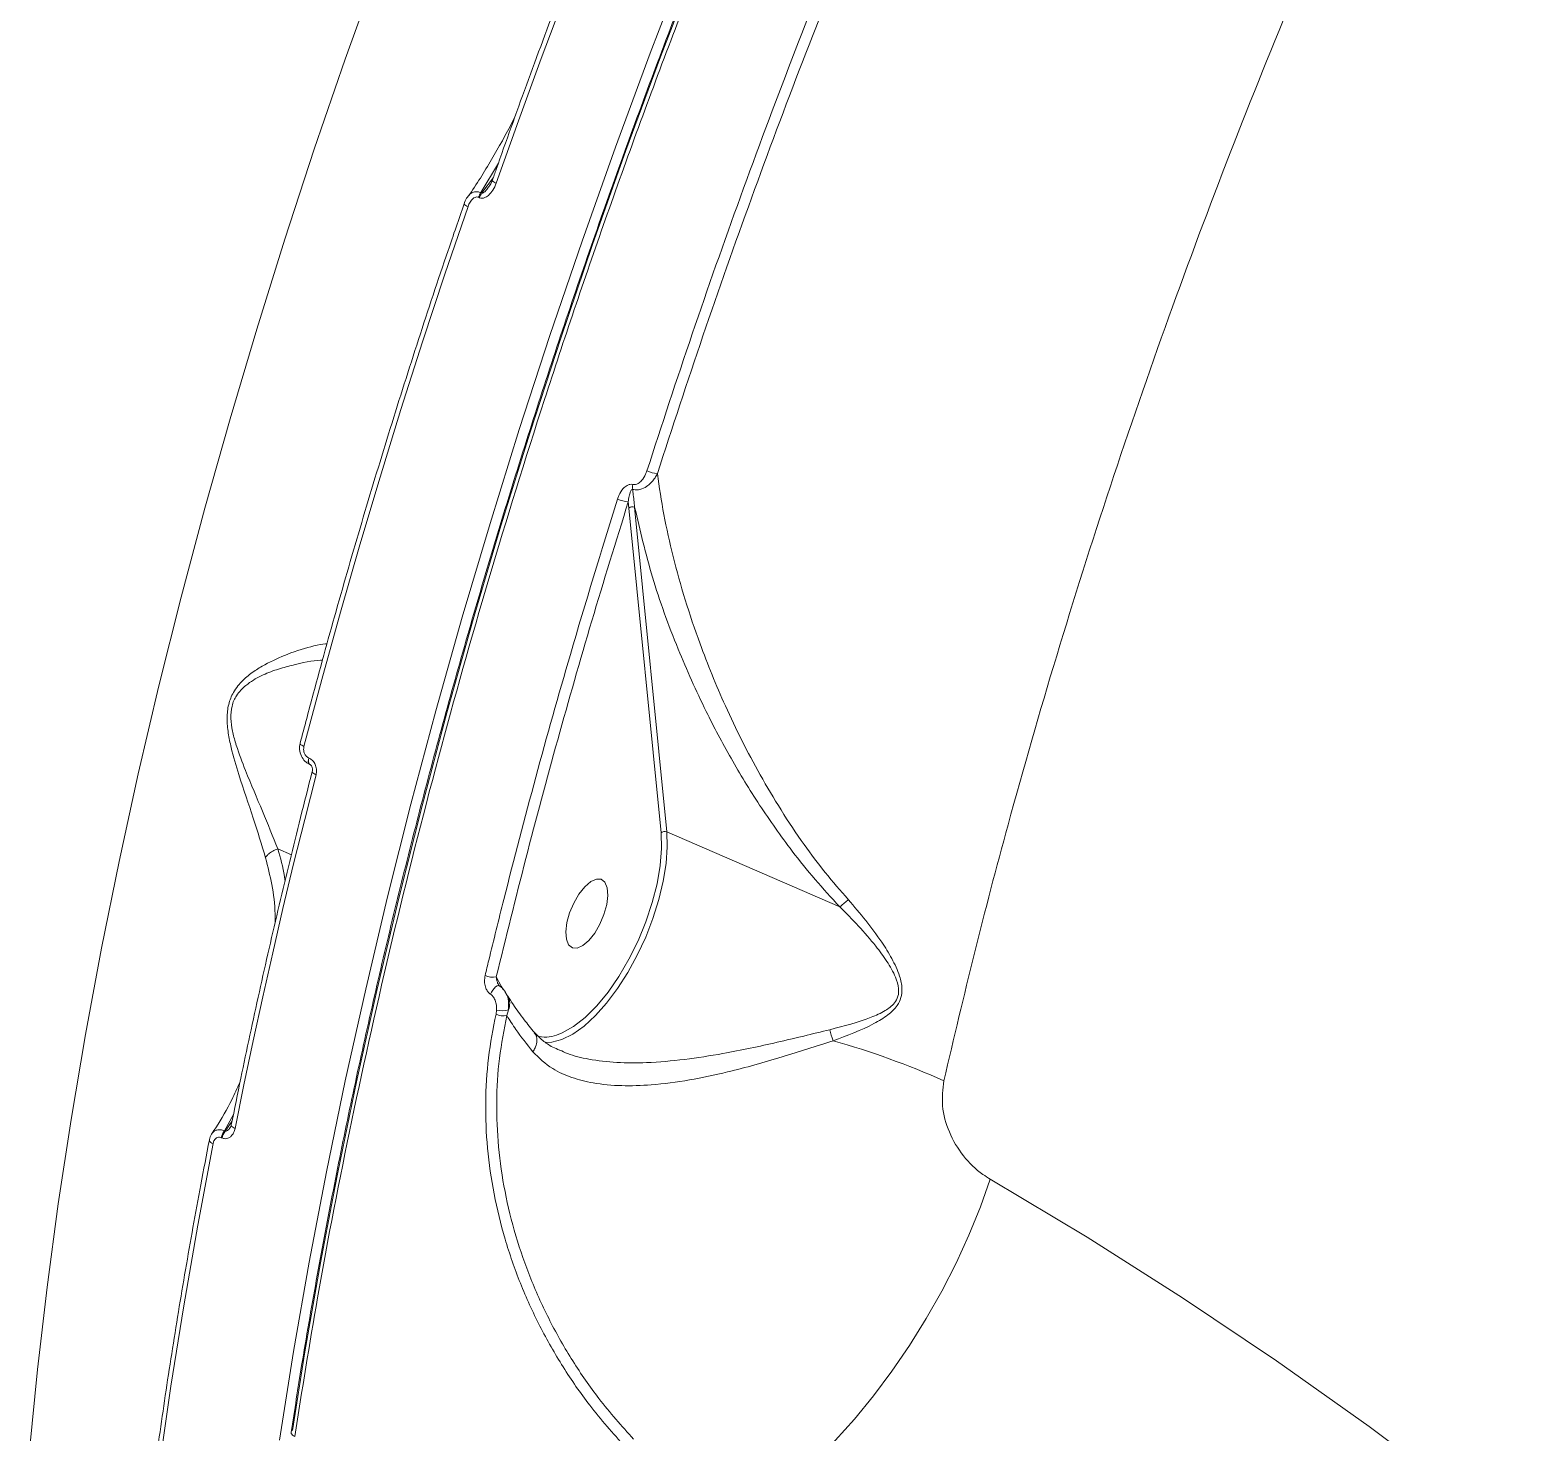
# Model space of a CAD drawing. Header units: millimetres. Extents: x -7151 to 6134, y -5040 to 5562.
# Drawn here: x -692.3 to -513.2, y 2219.5 to 2389.2 of the extents above; entities that cross this region are included whole.
import ezdxf

# ---------------------------------------------------------------- set-up
doc = ezdxf.new("R2010")
doc.units = ezdxf.units.MM
doc.layers.add('DIKOM_ОБЪЕКТ', color=7, linetype='Continuous')

msp = doc.modelspace()

# ---------------------------------------------------------------- linework, layer by layer
at = {"layer": 'DIKOM_ОБЪЕКТ', "color": 7, "linetype": 'Continuous', "lineweight": 15}
for p, q in [((-635.647, 2373.055), (-637.758, 2369.477)), ((-637.658, 2369.433), (-636.264, 2371.313)), ((-637.953, 2368.865), (-638.053, 2368.908)), ((-637.758, 2369.477), (-637.658, 2369.433)), ((-619.873, 2331.31), (-619.95, 2332.094)), ((-615.992, 2292.026), (-619.873, 2331.31)), ((-619.18, 2331.438), (-615.299, 2292.154)), ((-658.577, 2301.101), (-658.55, 2301.089)), ((-658.463, 2300.327), (-658.436, 2300.316)), ((-594.392, 2283.099), (-615.299, 2292.154)), ((-662.312, 2290.09), (-660.668, 2289.378)), ((-635.903, 2274.614), (-635.302, 2273.502)), ((-635.302, 2273.502), (-635.085, 2273.1)), ((-634.579, 2272.345), (-634.68, 2272.505)), ((-634.525, 2272.3), (-634.561, 2272.359)), ((-635.937, 2270.111), (-635.868, 2270.597)), ((-634.447, 2270.62), (-634.633, 2269.927)), ((-667.68, 2257.982), (-668.782, 2256.001)), ((-668.697, 2255.964), (-667.858, 2257.107)), ((-669.062, 2255.131), (-669.147, 2255.168)), ((-668.782, 2256.001), (-668.697, 2255.964))]:
    msp.add_line(p, q, dxfattribs=at)
at = {"layer": 'DIKOM_ОБЪЕКТ', "color": 7, "linetype": 'Continuous', "lineweight": 15, "flags": 128}
for points in [[(-573.956, 2481.422), (-577.251, 2474.871), (-582.577, 2464.002), (-587.776, 2453.043), (-592.843, 2442.002), (-597.772, 2430.888), (-602.561, 2419.711), (-607.205, 2408.48), (-611.701, 2397.206), (-616.044, 2385.896), (-620.23, 2374.561), (-624.258, 2363.211), (-628.122, 2351.854), (-631.819, 2340.501), (-635.347, 2329.16), (-638.703, 2317.843), (-641.883, 2306.557), (-644.886, 2295.313), (-647.708, 2284.12), (-650.347, 2272.988), (-652.802, 2261.925), (-655.069, 2250.942), (-655.675, 2247.851)], [(-612.596, 2430.563), (-615.742, 2423.132), (-618.824, 2415.679), (-621.841, 2408.205), (-624.792, 2400.714), (-627.675, 2393.208), (-630.491, 2385.69), (-633.236, 2378.164), (-635.912, 2370.631)], [(-662.103, 2218.588), (-660.404, 2229.304), (-658.513, 2240.128), (-656.43, 2251.049), (-654.157, 2262.058), (-651.697, 2273.147), (-649.051, 2284.306), (-646.223, 2295.526), (-643.213, 2306.797), (-640.025, 2318.109), (-636.661, 2329.454), (-633.125, 2340.821), (-629.418, 2352.202), (-625.545, 2363.586), (-621.508, 2374.963), (-617.311, 2386.325), (-612.958, 2397.661)], [(-692.321, 2217.32), (-691.364, 2227.129), (-690.21, 2237.078), (-688.858, 2247.156), (-687.311, 2257.355), (-685.569, 2267.665), (-683.635, 2278.076), (-681.509, 2288.579), (-679.195, 2299.164), (-676.694, 2309.821), (-674.009, 2320.54), (-671.142, 2331.312), (-668.095, 2342.125), (-664.872, 2352.971), (-661.476, 2363.838), (-657.909, 2374.718), (-654.175, 2385.599), (-650.278, 2396.472)], [(-639.326, 2367.807), (-642.114, 2359.613), (-644.817, 2351.42), (-647.432, 2343.232), (-649.958, 2335.053), (-652.395, 2326.885), (-654.742, 2318.732), (-656.997, 2310.598), (-659.159, 2302.487)], [(-659.616, 2302.882), (-659.616, 2302.833), (-659.584, 2302.768), (-659.52, 2302.699), (-659.426, 2302.628), (-659.304, 2302.556), (-659.159, 2302.487)], [(-658.463, 2300.327), (-658.469, 2300.33), (-658.552, 2300.402), (-658.607, 2300.524), (-658.63, 2300.687), (-658.62, 2300.883), (-658.577, 2301.101)], [(-658.433, 2300.314), (-658.442, 2300.319), (-658.525, 2300.391), (-658.58, 2300.512), (-658.603, 2300.675), (-658.592, 2300.872), (-658.55, 2301.089)], [(-657.697, 2299.066), (-659.071, 2293.663), (-660.403, 2288.273), (-661.692, 2282.898), (-662.939, 2277.537), (-664.142, 2272.193), (-665.303, 2266.866), (-666.42, 2261.557), (-667.493, 2256.268)], [(-658.153, 2299.464), (-658.155, 2299.429), (-658.13, 2299.362), (-658.069, 2299.29), (-657.974, 2299.214), (-657.848, 2299.139), (-657.697, 2299.066)], [(-615.299, 2292.154), (-615.239, 2290.33), (-615.381, 2288.328), (-615.722, 2286.19), (-616.254, 2283.963), (-616.966, 2281.696), (-617.843, 2279.438), (-618.866, 2277.237), (-620.012, 2275.142), (-621.256, 2273.198), (-622.572, 2271.447), (-623.93, 2269.926), (-625.303, 2268.67), (-626.658, 2267.705), (-627.969, 2267.052), (-629.205, 2266.725), (-630.008, 2266.694)], [(-628.612, 2267.568), (-627.93, 2267.831), (-626.572, 2268.599), (-625.175, 2269.697), (-623.773, 2271.099), (-622.399, 2272.771), (-621.088, 2274.673), (-619.87, 2276.758), (-618.776, 2278.977), (-617.831, 2281.275), (-617.058, 2283.597), (-616.476, 2285.888), (-616.099, 2288.091), (-615.937, 2290.154), (-615.992, 2292.026)], [(-626.714, 2278.13), (-626.124, 2278.102), (-625.44, 2278.413), (-624.717, 2279.037), (-624.015, 2279.923), (-623.389, 2280.999), (-622.892, 2282.179), (-622.562, 2283.366), (-622.427, 2284.466), (-622.497, 2285.388), (-622.767, 2286.057), (-623.216, 2286.42), (-623.806, 2286.448), (-624.49, 2286.137), (-625.212, 2285.513), (-625.915, 2284.628), (-626.54, 2283.551), (-627.038, 2282.371), (-627.368, 2281.184), (-627.503, 2280.084), (-627.433, 2279.163), (-627.163, 2278.493), (-626.714, 2278.13)], [(-636.618, 2272.529), (-636.498, 2272.773), (-636.344, 2273.012), (-636.17, 2273.227), (-635.99, 2273.4), (-635.817, 2273.517), (-635.667, 2273.569), (-635.574, 2273.562)], [(-635.574, 2273.562), (-635.551, 2273.552), (-635.537, 2273.543)], [(-667.938, 2256.713), (-667.941, 2256.676), (-667.919, 2256.594), (-667.861, 2256.509), (-667.768, 2256.424), (-667.644, 2256.343), (-667.493, 2256.268)], [(-670.145, 2254.446), (-671.999, 2244.588), (-673.697, 2234.81), (-675.238, 2225.121), (-676.62, 2215.525), (-677.842, 2206.03), (-678.903, 2196.642), (-679.804, 2187.369), (-680.542, 2178.215)], [(-670.59, 2254.894), (-670.591, 2254.839), (-670.563, 2254.758), (-670.502, 2254.676), (-670.41, 2254.595), (-670.289, 2254.517), (-670.145, 2254.446)], [(-576.197, 2250.15), (-577.388, 2246.791), (-578.77, 2243.395), (-580.333, 2239.991), (-582.062, 2236.612), (-583.941, 2233.288), (-585.952, 2230.049), (-588.079, 2226.925), (-590.3, 2223.944), (-592.596, 2221.134), (-594.946, 2218.52), (-597.329, 2216.126), (-599.722, 2213.974), (-602.105, 2212.083), (-604.455, 2210.471), (-606.75, 2209.153)], [(-576.197, 2250.15), (-564.478, 2243.129), (-552.934, 2235.801), (-541.571, 2228.168), (-530.396, 2220.236), (-519.413, 2212.008), (-508.631, 2203.49), (-498.054, 2194.686), (-487.688, 2185.601), (-477.539, 2176.24), (-467.612, 2166.607), (-457.914, 2156.709), (-448.449, 2146.55), (-439.222, 2136.137), (-430.239, 2125.474)], [(-655.675, 2247.851), (-657.146, 2240.047), (-659.034, 2229.249), (-660.548, 2219.751)], [(-660.277, 2219.043), (-660.427, 2219.119), (-660.551, 2219.204), (-660.643, 2219.296), (-660.699, 2219.39), (-660.719, 2219.484), (-660.715, 2219.526)]]:
    msp.add_lwpolyline(points, dxfattribs=at)
at = {"layer": 'DIKOM_ОБЪЕКТ', "color": 7, "linetype": 'Continuous', "lineweight": 15}
for centre, radius, start, end in [((-635.726, 2371.457), 0.847, 217.70732, 257.29181), ((-639.131, 2368.635), 0.85, 217.27049, 256.74757), ((-635.995, 2368.199), 2.177, 144.07106, 160.98613), ((-635.895, 2368.156), 2.177, 144.07106, 160.98613), ((-616.132, 2339.276), 3.801, 245.59603, 265.39352), ((-617.877, 2333.864), 1.568, 168.38494, 190.47872), ((-619.821, 2335.51), 3.418, 245.08536, 267.84438), ((-619.429, 2330.846), 0.642, 67.19908, 133.74009), ((-615.548, 2291.563), 0.642, 67.17846, 133.79885), ((-636.299, 2276.807), 2.229, 244.59654, 280.23667), ((-636.185, 2271.381), 1.898, 336.33776, 28.94408), ((-634.974, 2272.234), 2.332, 245.59999, 278.38926), ((-635.203, 2273.403), 2.884, 256.65655, 285.18906), ((-587.596, 2269.882), 8.153, 191.68084, 201.45775), ((-629.954, 2271.328), 3.992, 254.28944, 289.64412), ((-623.123, 2168.931), 101.875, 66.06722, 74.0823), ((-667.019, 2254.732), 2.173, 144.26596, 168.41332), ((-666.937, 2254.697), 2.169, 144.24288, 168.43641)]:
    msp.add_arc(centre, radius, start, end, dxfattribs=at)
for points, knots in [([(-296.081, 2747.888), (-297.275, 2747.906), (-300.255, 2747.952), (-305.131, 2747.687), (-310.694, 2747.136), (-316.354, 2746.277), (-322.108, 2745.125), (-327.961, 2743.675), (-333.913, 2741.926), (-339.961, 2739.879), (-346.083, 2737.543), (-352.256, 2734.924), (-358.461, 2732.03), (-364.694, 2728.863), (-370.959, 2725.423), (-377.258, 2721.711), (-383.592, 2717.724), (-389.963, 2713.462), (-396.373, 2708.925), (-402.824, 2704.11), (-409.318, 2699.016), (-415.854, 2693.641), (-422.417, 2688.001), (-428.979, 2682.118), (-435.516, 2676.012), (-442.02, 2669.692), (-448.494, 2663.155), (-454.941, 2656.399), (-461.363, 2649.423), (-467.763, 2642.225), (-474.142, 2634.802), (-480.502, 2627.154), (-486.844, 2619.276), (-493.171, 2611.167), (-499.47, 2602.84), (-505.715, 2594.332), (-511.882, 2585.673), (-517.962, 2576.877), (-523.96, 2567.936), (-529.879, 2558.849), (-535.718, 2549.617), (-541.477, 2540.239), (-547.157, 2530.717), (-552.756, 2521.05), (-558.275, 2511.237), (-563.714, 2501.279), (-569.068, 2491.184), (-574.321, 2480.982), (-579.457, 2470.704), (-584.466, 2460.369), (-589.345, 2449.983), (-594.096, 2439.545), (-598.719, 2429.054), (-603.214, 2418.512), (-607.58, 2407.916), (-611.819, 2397.27), (-615.928, 2386.572), (-619.909, 2375.822), (-623.759, 2365.024), (-627.471, 2354.205), (-631.03, 2343.397), (-634.428, 2332.63), (-637.663, 2321.911), (-640.735, 2311.239), (-643.645, 2300.614), (-646.393, 2290.036), (-648.979, 2279.504), (-651.403, 2269.019), (-653.664, 2258.582), (-655.763, 2248.191), (-657.694, 2237.853), (-659.355, 2228.284), (-660.291, 2222.209), (-660.705, 2219.525)], [0, 0, 0, 0, 0.0094078, 0.0234759, 0.0375498, 0.05164, 0.065762, 0.0799313, 0.0941629, 0.1084719, 0.1228261, 0.1371271, 0.1513573, 0.1655336, 0.1796719, 0.1937881, 0.2078978, 0.2220155, 0.2361534, 0.2503267, 0.2645522, 0.2788451, 0.2932014, 0.3075358, 0.321785, 0.3359737, 0.3501178, 0.3642337, 0.3783369, 0.3924444, 0.406567, 0.4207203, 0.4349202, 0.4491831, 0.4635204, 0.4778593, 0.4920989, 0.5062929, 0.5204524, 0.5345892, 0.5487143, 0.5628397, 0.5769744, 0.5911282, 0.6053128, 0.6195396, 0.63382, 0.6481186, 0.6623743, 0.6765814, 0.690751, 0.7048946, 0.7190236, 0.7331495, 0.7472823, 0.7614308, 0.7756069, 0.7898213, 0.8040857, 0.8183882, 0.8326644, 0.8468851, 0.8610658, 0.8752171, 0.8893513, 0.9034788, 0.9176113, 0.9317564, 0.9459255, 0.9601292, 0.9743798, 0.9886797, 1, 1, 1, 1]), ([(-295.813, 2747.712), (-298.601, 2747.725), (-305.12, 2747.756), (-315.854, 2746.33), (-327.893, 2743.656), (-340.16, 2739.72), (-352.59, 2734.618), (-365.138, 2728.4), (-378.007, 2720.971), (-391.166, 2712.302), (-404.575, 2702.395), (-417.939, 2691.467), (-431.213, 2679.581), (-444.354, 2666.816), (-457.579, 2652.966), (-470.842, 2638.032), (-484.098, 2622.04), (-496.903, 2605.54), (-509.226, 2588.638), (-521.053, 2571.445), (-532.723, 2553.478), (-544.193, 2534.764), (-555.421, 2515.349), (-566.309, 2495.386), (-576.815, 2474.927), (-586.907, 2454.034), (-596.611, 2432.633), (-605.876, 2410.781), (-614.657, 2388.542), (-622.763, 2366.406), (-630.18, 2344.447), (-636.913, 2322.733), (-643.07, 2300.911), (-648.608, 2279.05), (-653.476, 2257.239), (-657.379, 2237.202), (-659.388, 2224.611), (-660.277, 2219.043)], [0, 0, 0, 0, 0.0220395, 0.0515326, 0.0810497, 0.1105429, 0.1392036, 0.1678862, 0.1965469, 0.2260401, 0.2555572, 0.2850503, 0.3137108, 0.3423936, 0.3710543, 0.4005475, 0.4300646, 0.4595577, 0.4871865, 0.5148349, 0.5424636, 0.5708351, 0.5992283, 0.6276, 0.6562607, 0.6849435, 0.7136044, 0.7430974, 0.7726148, 0.8021078, 0.8307687, 0.8594514, 0.8881122, 0.9176053, 0.9471224, 0.9766157, 1, 1, 1, 1]), ([(-263.502, 2691.4), (-266.827, 2691.317), (-273.479, 2691.149), (-283.894, 2689.511), (-294.69, 2686.837), (-305.882, 2682.99), (-317.43, 2677.982), (-329.083, 2671.915), (-340.796, 2664.838), (-352.527, 2656.817), (-364.467, 2647.721), (-376.581, 2637.537), (-388.832, 2626.273), (-400.952, 2614.175), (-412.902, 2601.303), (-424.649, 2587.733), (-436.379, 2573.247), (-448.05, 2557.858), (-459.62, 2541.597), (-470.839, 2524.813), (-481.677, 2507.574), (-492.113, 2489.957), (-502.308, 2471.684), (-512.216, 2452.794), (-521.794, 2433.336), (-530.84, 2413.722), (-539.334, 2394.021), (-547.268, 2374.301), (-554.763, 2354.261), (-561.773, 2333.956), (-568.265, 2313.451), (-573.674, 2294.616), (-578.183, 2277.468), (-580.591, 2267.19), (-581.796, 2262.047)], [0, 0, 0, 0, 0.0311783, 0.062381, 0.0935595, 0.1256442, 0.1577551, 0.18984, 0.2210203, 0.2522245, 0.2834047, 0.31549, 0.3476011, 0.3796862, 0.4108893, 0.4421161, 0.473319, 0.5054258, 0.5375587, 0.5696653, 0.6009195, 0.6321981, 0.6634523, 0.6956102, 0.7277941, 0.7599519, 0.7912843, 0.8226405, 0.8539731, 0.8862091, 0.9184713, 0.9507073, 0.9753306, 1, 1, 1, 1]), ([(-613.11, 2430.791), (-613.902, 2428.933), (-616.198, 2423.544), (-619.9, 2414.586), (-624.17, 2403.911), (-628.302, 2393.203), (-632.224, 2382.66), (-634.888, 2375.234), (-636.238, 2371.388), (-636.395, 2370.939)], [0, 0, 0, 0, 0.0939952, 0.2725883, 0.4511844, 0.6297834, 0.8083809, 0.9775833, 1, 1, 1, 1]), ([(-617.703, 2335.815), (-615.9, 2341.341), (-612.294, 2352.394), (-606.42, 2369.013), (-600.238, 2385.642), (-595.823, 2396.694), (-593.615, 2402.22)], [0, 0, 0, 0, 0.2491007, 0.4982016, 0.749099, 1, 1, 1, 1]), ([(-592.402, 2401.748), (-594.589, 2396.274), (-598.963, 2385.325), (-605.121, 2368.773), (-611.001, 2352.15), (-614.625, 2341.042), (-616.438, 2335.487)], [0, 0, 0, 0, 0.2490999, 0.4982008, 0.7491006, 1, 1, 1, 1]), ([(-633.59, 2378.789), (-633.613, 2378.742), (-634.371, 2377.135), (-636.143, 2374.064), (-638.05, 2370.818), (-639.223, 2369.148), (-639.378, 2368.927)], [0, 0, 0, 0, 0.0139276, 0.4754505, 0.9305288, 1, 1, 1, 1]), ([(-635.912, 2370.631), (-636.034, 2370.339), (-636.27, 2369.777), (-636.772, 2369.173), (-637.247, 2368.87), (-637.633, 2368.775), (-637.846, 2368.835), (-637.953, 2368.865)], [0, 0, 0, 0, 0.3047567, 0.5876378, 0.7664914, 0.8828512, 1, 1, 1, 1]), ([(-637.658, 2369.433), (-637.642, 2369.429), (-637.608, 2369.419), (-637.533, 2369.435), (-637.37, 2369.518), (-637.083, 2369.777), (-636.906, 2370.061), (-636.793, 2370.241)], [0, 0, 0, 0, 0.0411942, 0.0922003, 0.1844719, 0.481254, 1, 1, 1, 1]), ([(-636.416, 2370.947), (-636.437, 2370.866), (-636.514, 2370.565), (-636.688, 2370.325), (-636.814, 2370.15)], [0, 0, 0, 0, 0.2685547, 1, 1, 1, 1]), ([(-639.807, 2368.12), (-640.455, 2366.233), (-642.334, 2360.761), (-645.331, 2351.704), (-648.747, 2340.956), (-652.008, 2330.224), (-655.112, 2319.516), (-657.633, 2310.403), (-659.092, 2304.869), (-659.616, 2302.882)], [0, 0, 0, 0, 0.0864651, 0.2507513, 0.4150419, 0.5793366, 0.7436311, 0.9079271, 1, 1, 1, 1]), ([(-639.398, 2368.922), (-639.433, 2368.878), (-639.62, 2368.643), (-639.718, 2368.352), (-639.797, 2368.115)], [0, 0, 0, 0, 0.18816544, 1, 1, 1, 1]), ([(-639.387, 2368.934), (-639.262, 2369.095), (-639.035, 2369.388), (-638.58, 2369.566), (-638.156, 2369.6), (-637.893, 2369.518), (-637.758, 2369.477)], [0, 0, 0, 0, 0.3268599, 0.5933229, 0.7912041, 1, 1, 1, 1]), ([(-638.053, 2368.908), (-638.122, 2368.928), (-638.259, 2368.967), (-638.504, 2368.908), (-638.799, 2368.717), (-639.106, 2368.34), (-639.25, 2367.99), (-639.326, 2367.807)], [0, 0, 0, 0, 0.1205676, 0.2406531, 0.4167819, 0.6949826, 1, 1, 1, 1]), ([(-619.413, 2334.179), (-619.3, 2334.166), (-619.075, 2334.139), (-618.691, 2334.301), (-618.24, 2334.696), (-617.903, 2335.253), (-617.751, 2335.68), (-617.703, 2335.815)], [0, 0, 0, 0, 0.1388954, 0.2767894, 0.496566, 0.8418923, 1, 1, 1, 1]), ([(-621.261, 2332.41), (-621.209, 2332.557), (-621.044, 2333.023), (-620.671, 2333.626), (-620.179, 2334.048), (-619.768, 2334.22), (-619.532, 2334.193), (-619.413, 2334.179)], [0, 0, 0, 0, 0.1605418, 0.5081566, 0.7318684, 0.865375, 1, 1, 1, 1]), ([(-616.438, 2335.487), (-616.526, 2335.319), (-616.812, 2334.77), (-617.439, 2334.078), (-618.219, 2333.637), (-618.867, 2333.486), (-619.231, 2333.547), (-619.419, 2333.578)], [0, 0, 0, 0, 0.1440705, 0.4679036, 0.6900677, 0.8402912, 1, 1, 1, 1]), ([(-616.438, 2335.487), (-616.196, 2333.843), (-615.712, 2330.554), (-614.568, 2325.45), (-613.121, 2320.239), (-611.095, 2314.22), (-608.784, 2308.53), (-606.258, 2303.223), (-604.025, 2299.016), (-601.528, 2294.796), (-598.891, 2290.851), (-596.183, 2287.21), (-594.296, 2285.041), (-593.348, 2283.953)], [0, 0, 0, 0, 0.1007639, 0.201527, 0.3037932, 0.4060569, 0.5490232, 0.62794, 0.7068493, 0.7872922, 0.8677065, 0.9335543, 1, 1, 1, 1]), ([(-637.255, 2274.794), (-637.109, 2275.405), (-636.374, 2278.461), (-634.405, 2286.429), (-631.177, 2298.751), (-626.657, 2314.897), (-623.192, 2326.142), (-621.261, 2332.41)], [0, 0, 0, 0, 0.0321562, 0.1607929, 0.418283, 0.6757744, 1, 1, 1, 1]), ([(-619.419, 2333.578), (-619.44, 2333.576), (-619.483, 2333.572), (-619.56, 2333.512), (-619.671, 2333.353), (-619.808, 2332.981), (-619.902, 2332.537), (-619.938, 2332.202), (-619.95, 2332.094)], [0, 0, 0, 0, 0.0381984, 0.081857, 0.1920502, 0.4180065, 0.8124151, 1, 1, 1, 1]), ([(-619.419, 2333.578), (-619.403, 2333.425), (-619.326, 2332.711), (-619.244, 2331.998), (-619.18, 2331.438)], [0, 0, 0, 0, 0.2148589, 1, 1, 1, 1]), ([(-619.95, 2332.094), (-621.438, 2327.285), (-624.416, 2317.668), (-628.53, 2303.269), (-632.403, 2288.898), (-634.737, 2279.376), (-635.903, 2274.614)], [0, 0, 0, 0, 0.2493136, 0.4986269, 0.749315, 1, 1, 1, 1]), ([(-594.392, 2283.099), (-595.403, 2284.194), (-597.428, 2286.383), (-600.702, 2290.495), (-604.16, 2295.392), (-607.598, 2301.052), (-610.937, 2307.365), (-614.221, 2314.715), (-617.22, 2323.028), (-618.527, 2328.635), (-619.18, 2331.438)], [0, 0, 0, 0, 0.0717668, 0.1435719, 0.2576782, 0.3721835, 0.4865188, 0.6397327, 0.8198568, 1, 1, 1, 1]), ([(-663.794, 2289.026), (-664.275, 2290.597), (-665.247, 2293.779), (-666.808, 2298.297), (-667.858, 2301.798), (-668.339, 2304.101), (-668.509, 2305.877), (-668.326, 2307.61), (-667.661, 2309.228), (-666.564, 2310.532), (-665.242, 2311.584), (-663.406, 2312.683), (-660.816, 2313.846), (-658.385, 2314.572), (-656.87, 2314.888), (-656.423, 2314.899), (-656.363, 2314.9)], [0, 0, 0, 0, 0.1333199, 0.2698825, 0.3489213, 0.3889476, 0.4301417, 0.4686816, 0.50731, 0.5591616, 0.6106295, 0.6622168, 0.7690831, 0.9137425, 0.9884325, 1, 1, 1, 1]), ([(-656.914, 2312.904), (-656.994, 2312.906), (-657.989, 2312.935), (-659.956, 2312.465), (-662.444, 2311.815), (-664.339, 2311.092), (-666.018, 2310.082), (-667.284, 2308.851), (-667.933, 2307.41), (-668.05, 2305.872), (-667.827, 2304.335), (-667.536, 2303.269), (-667.036, 2301.656), (-665.946, 2298.825), (-664.125, 2294.577), (-662.916, 2291.586), (-662.312, 2290.09)], [0, 0, 0, 0, 0.014124, 0.1761996, 0.2521641, 0.3281711, 0.4035253, 0.4569113, 0.4953891, 0.5337771, 0.5726672, 0.6118159, 0.6182201, 0.7033479, 0.8516393, 1, 1, 1, 1]), ([(-659.602, 2302.876), (-659.621, 2302.818), (-659.721, 2302.517), (-659.691, 2301.893), (-659.425, 2301.15), (-658.977, 2300.593), (-658.608, 2300.42), (-658.454, 2300.348)], [0, 0, 0, 0, 0.0605794, 0.31682, 0.5931727, 0.8308034, 1, 1, 1, 1]), ([(-659.159, 2302.487), (-659.18, 2302.362), (-659.222, 2302.113), (-659.142, 2301.724), (-658.965, 2301.391), (-658.756, 2301.189), (-658.618, 2301.121), (-658.577, 2301.101)], [0, 0, 0, 0, 0.2337455, 0.4673341, 0.6955391, 0.9087006, 1, 1, 1, 1]), ([(-658.55, 2301.089), (-658.488, 2301.059), (-658.288, 2300.959), (-657.983, 2300.668), (-657.723, 2300.184), (-657.606, 2299.615), (-657.666, 2299.249), (-657.697, 2299.066)], [0, 0, 0, 0, 0.0931386, 0.3039075, 0.5302408, 0.765188, 1, 1, 1, 1]), ([(-658.433, 2300.312), (-658.421, 2300.307), (-658.395, 2300.297), (-658.32, 2300.233), (-658.242, 2300.128), (-658.171, 2299.98), (-658.128, 2299.795), (-658.121, 2299.607), (-658.147, 2299.509), (-658.159, 2299.467)], [0, 0, 0, 0, 0.10890792, 0.23773679, 0.36224973, 0.50162953, 0.6689157, 0.85831114, 1, 1, 1, 1]), ([(-658.153, 2299.464), (-658.629, 2297.602), (-660.01, 2292.202), (-662.171, 2283.301), (-664.578, 2272.789), (-666.483, 2263.931), (-667.559, 2258.592), (-667.938, 2256.713)], [0, 0, 0, 0, 0.1293246, 0.3750575, 0.6207952, 0.866544, 1, 1, 1, 1]), ([(-663.794, 2289.026), (-663.767, 2289.073), (-663.678, 2289.228), (-663.418, 2289.516), (-662.95, 2289.858), (-662.527, 2290.013), (-662.315, 2290.091)], [0, 0, 0, 0, 0.1074618, 0.3494677, 0.6747488, 1, 1, 1, 1]), ([(-662.312, 2290.09), (-662.312, 2290.091), (-662.313, 2290.091), (-662.314, 2290.091), (-662.315, 2290.091), (-662.315, 2290.091)], [0, 0, 0, 0, 0.3877808, 0.7287303, 1, 1, 1, 1]), ([(-662.315, 2290.091), (-661.995, 2288.998), (-661.621, 2287.719), (-661.464, 2286.391), (-661.441, 2286.199)], [0, 0, 0, 0, 0.8547226, 1, 1, 1, 1]), ([(-662.637, 2281.16), (-662.636, 2281.514), (-662.635, 2283.075), (-662.973, 2285.721), (-663.527, 2287.949), (-663.794, 2289.026)], [0, 0, 0, 0, 0.1318993, 0.580422, 1, 1, 1, 1]), ([(-593.348, 2283.953), (-591.934, 2282.286), (-590.024, 2280.032), (-588.064, 2276.847), (-587.172, 2274.969), (-586.804, 2273.326), (-586.933, 2272.087), (-587.494, 2270.957), (-588.63, 2269.892), (-591.158, 2268.389), (-593.495, 2267.524), (-595.184, 2266.899)], [0, 0, 0, 0, 0.2657876, 0.3593771, 0.4543065, 0.5177458, 0.5632779, 0.6085756, 0.6803103, 0.768871, 1, 1, 1, 1]), ([(-593.348, 2283.953), (-593.379, 2283.924), (-593.578, 2283.747), (-593.965, 2283.411), (-594.235, 2283.209), (-594.382, 2283.098)], [0, 0, 0, 0, 0.0794143, 0.4971998, 1, 1, 1, 1]), ([(-595.58, 2268.231), (-593.881, 2268.668), (-591.548, 2269.267), (-588.989, 2270.416), (-587.846, 2271.266), (-587.294, 2272.243), (-587.216, 2273.355), (-587.684, 2274.835), (-588.678, 2276.532), (-590.838, 2279.465), (-592.857, 2281.573), (-594.38, 2283.096), (-594.382, 2283.098)], [0, 0, 0, 0, 0.23699832, 0.3252991, 0.39384596, 0.43517079, 0.47649232, 0.53649492, 0.6300091, 0.72576545, 0.99968517, 1, 1, 1, 1]), ([(-594.382, 2283.098), (-594.382, 2283.098), (-594.384, 2283.097), (-594.387, 2283.098), (-594.39, 2283.099), (-594.392, 2283.099)], [0, 0, 0, 0, 0.2440261, 0.5689747, 1, 1, 1, 1]), ([(-636.618, 2272.529), (-636.656, 2272.556), (-636.799, 2272.658), (-637.032, 2272.936), (-637.258, 2273.437), (-637.368, 2274.096), (-637.294, 2274.554), (-637.255, 2274.794)], [0, 0, 0, 0, 0.0579159, 0.2244911, 0.4300469, 0.7004584, 1, 1, 1, 1]), ([(-635.903, 2274.614), (-635.888, 2274.485), (-635.86, 2274.246), (-635.778, 2273.934), (-635.685, 2273.755), (-635.654, 2273.695)], [0, 0, 0, 0, 0.4434564, 0.8152429, 1, 1, 1, 1]), ([(-635.54, 2273.544), (-635.538, 2273.544), (-635.534, 2273.543), (-635.546, 2273.548), (-635.576, 2273.577), (-635.618, 2273.625), (-635.643, 2273.669), (-635.658, 2273.694)], [0, 0, 0, 0, 0.1258578, 0.3598074, 0.5465799, 0.7505485, 1, 1, 1, 1]), ([(-634.806, 2272.764), (-634.954, 2272.991), (-635.156, 2273.303), (-635.47, 2273.472), (-635.554, 2273.517)], [0, 0, 0, 0, 0.7326716, 1, 1, 1, 1]), ([(-635.868, 2270.597), (-635.871, 2270.847), (-635.875, 2271.301), (-636.078, 2271.902), (-636.337, 2272.309), (-636.538, 2272.466), (-636.618, 2272.529)], [0, 0, 0, 0, 0.3467343, 0.6312816, 0.8512919, 1, 1, 1, 1]), ([(-634.823, 2272.748), (-634.78, 2272.689), (-634.566, 2272.394), (-634.376, 2271.648), (-634.422, 2270.979), (-634.447, 2270.62)], [0, 0, 0, 0, 0.1036659, 0.517534, 1, 1, 1, 1]), ([(-631.279, 2267.871), (-631.708, 2268.393), (-632.665, 2269.561), (-633.742, 2271.052), (-634.296, 2271.963), (-634.509, 2272.313)], [0, 0, 0, 0, 0.3327487, 0.7436789, 1, 1, 1, 1]), ([(-620.339, 2217.772), (-621.799, 2219.412), (-624.491, 2222.434), (-627.894, 2227.398), (-630.713, 2232.341), (-633.073, 2237.527), (-634.928, 2242.889), (-636.263, 2248.359), (-637.062, 2253.888), (-637.274, 2259.403), (-636.964, 2264.856), (-636.279, 2268.361), (-635.937, 2270.111)], [0, 0, 0, 0, 0.11668356, 0.21508513, 0.31379907, 0.41220084, 0.51006306, 0.60822669, 0.70608537, 0.80395388, 0.90213194, 1, 1, 1, 1]), ([(-634.633, 2269.927), (-634.967, 2268.215), (-635.637, 2264.786), (-635.938, 2259.45), (-635.728, 2254.053), (-634.94, 2248.642), (-633.628, 2243.287), (-631.806, 2238.038), (-629.489, 2232.96), (-626.721, 2228.119), (-623.382, 2223.257), (-620.741, 2220.297), (-619.308, 2218.691)], [0, 0, 0, 0, 0.0977701, 0.195857, 0.2936297, 0.3914578, 0.4895927, 0.5874222, 0.6858961, 0.7846812, 0.8831532, 1, 1, 1, 1]), ([(-631.492, 2265.559), (-632.208, 2266.468), (-633.398, 2267.975), (-634.282, 2269.372), (-634.633, 2269.927)], [0, 0, 0, 0, 0.6025793, 1, 1, 1, 1]), ([(-631.492, 2265.559), (-631.467, 2265.595), (-631.33, 2265.792), (-631.099, 2266.236), (-630.955, 2266.88), (-631.019, 2267.484), (-631.234, 2267.754), (-631.326, 2267.868)], [0, 0, 0, 0, 0.0437981, 0.2452639, 0.5213748, 0.7974915, 1, 1, 1, 1]), ([(-628.263, 2265.756), (-628.545, 2265.875), (-629.315, 2266.198), (-630.339, 2266.907), (-630.966, 2267.569), (-631.282, 2267.903)], [0, 0, 0, 0, 0.2221517, 0.6078185, 1, 1, 1, 1]), ([(-628.222, 2265.768), (-627.919, 2265.622), (-626.868, 2265.116), (-624.563, 2264.584), (-621.364, 2264.198), (-617.469, 2264.197), (-613.153, 2264.58), (-607.835, 2265.422), (-601.881, 2266.685), (-597.681, 2267.715), (-595.58, 2268.231)], [0, 0, 0, 0, 0.0365522, 0.1265148, 0.2351847, 0.3439676, 0.4785592, 0.613288, 0.8065084, 1, 1, 1, 1]), ([(-595.184, 2266.899), (-597.223, 2266.232), (-600.316, 2265.22), (-604.634, 2263.965), (-608.37, 2262.99), (-612.588, 2262.09), (-616.897, 2261.513), (-620.815, 2261.388), (-624.048, 2261.683), (-626.838, 2262.395), (-629.428, 2263.536), (-630.746, 2264.828), (-631.492, 2265.559)], [0, 0, 0, 0, 0.1589017, 0.2409078, 0.322895, 0.4352719, 0.5505619, 0.6428579, 0.7376538, 0.8155036, 0.8955113, 1, 1, 1, 1]), ([(-666.895, 2261.848), (-667.22, 2261.146), (-668.078, 2259.293), (-669.229, 2257.229), (-670.126, 2255.901), (-670.285, 2255.666)], [0, 0, 0, 0, 0.3340086, 0.8822701, 1, 1, 1, 1]), ([(-581.796, 2262.047), (-581.919, 2261.036), (-582.169, 2258.982), (-581.25, 2255.746), (-579.531, 2252.866), (-577.679, 2251.074), (-576.496, 2250.336), (-576.197, 2250.15)], [0, 0, 0, 0, 0.2187108, 0.44479, 0.6794179, 0.9191964, 1, 1, 1, 1]), ([(-670.275, 2255.66), (-670.297, 2255.633), (-670.46, 2255.434), (-670.57, 2255.159), (-670.581, 2254.911), (-670.581, 2254.892)], [0, 0, 0, 0, 0.1240112, 0.933108, 1, 1, 1, 1]), ([(-670.279, 2255.662), (-670.203, 2255.762), (-670.051, 2255.964), (-669.687, 2256.113), (-669.257, 2256.148), (-668.942, 2256.05), (-668.782, 2256.001)], [0, 0, 0, 0, 0.2488469, 0.4983827, 0.7465124, 1, 1, 1, 1]), ([(-669.147, 2255.168), (-669.227, 2255.193), (-669.386, 2255.243), (-669.621, 2255.198), (-669.834, 2255.069), (-670.02, 2254.84), (-670.11, 2254.611), (-670.141, 2254.468), (-670.145, 2254.446)], [0, 0, 0, 0, 0.167307, 0.3344343, 0.5091353, 0.7129804, 0.9576562, 1, 1, 1, 1]), ([(-667.493, 2256.268), (-667.499, 2256.237), (-667.548, 2256.012), (-667.694, 2255.65), (-667.992, 2255.288), (-668.33, 2255.088), (-668.694, 2255.017), (-668.939, 2255.093), (-669.062, 2255.131)], [0, 0, 0, 0, 0.0392502, 0.2872258, 0.495185, 0.6710345, 0.8353126, 1, 1, 1, 1]), ([(-668.697, 2255.964), (-668.675, 2255.957), (-668.63, 2255.944), (-668.524, 2255.961), (-668.378, 2256.041), (-668.215, 2256.189), (-668.122, 2256.317), (-668.076, 2256.38)], [0, 0, 0, 0, 0.0945205, 0.1876952, 0.4166619, 0.7139561, 1, 1, 1, 1]), ([(-667.95, 2256.722), (-667.961, 2256.657), (-667.985, 2256.503), (-668.042, 2256.425), (-668.075, 2256.38)], [0, 0, 0, 0, 0.4194518, 1, 1, 1, 1]), ([(-670.59, 2254.894), (-670.939, 2253.081), (-671.954, 2247.824), (-673.502, 2239.186), (-675.177, 2229.016), (-676.677, 2218.947), (-678.003, 2208.986), (-679.154, 2199.139), (-680.111, 2189.585), (-680.679, 2182.809), (-680.939, 2179.264), (-680.978, 2178.725)], [0, 0, 0, 0, 0.0688415, 0.1996563, 0.3304763, 0.4613026, 0.5921311, 0.722966, 0.8538044, 0.9777677, 1, 1, 1, 1])]:
    msp.add_open_spline(points, degree=3, knots=knots, dxfattribs=at)

doc.saveas('drawing.dxf')
